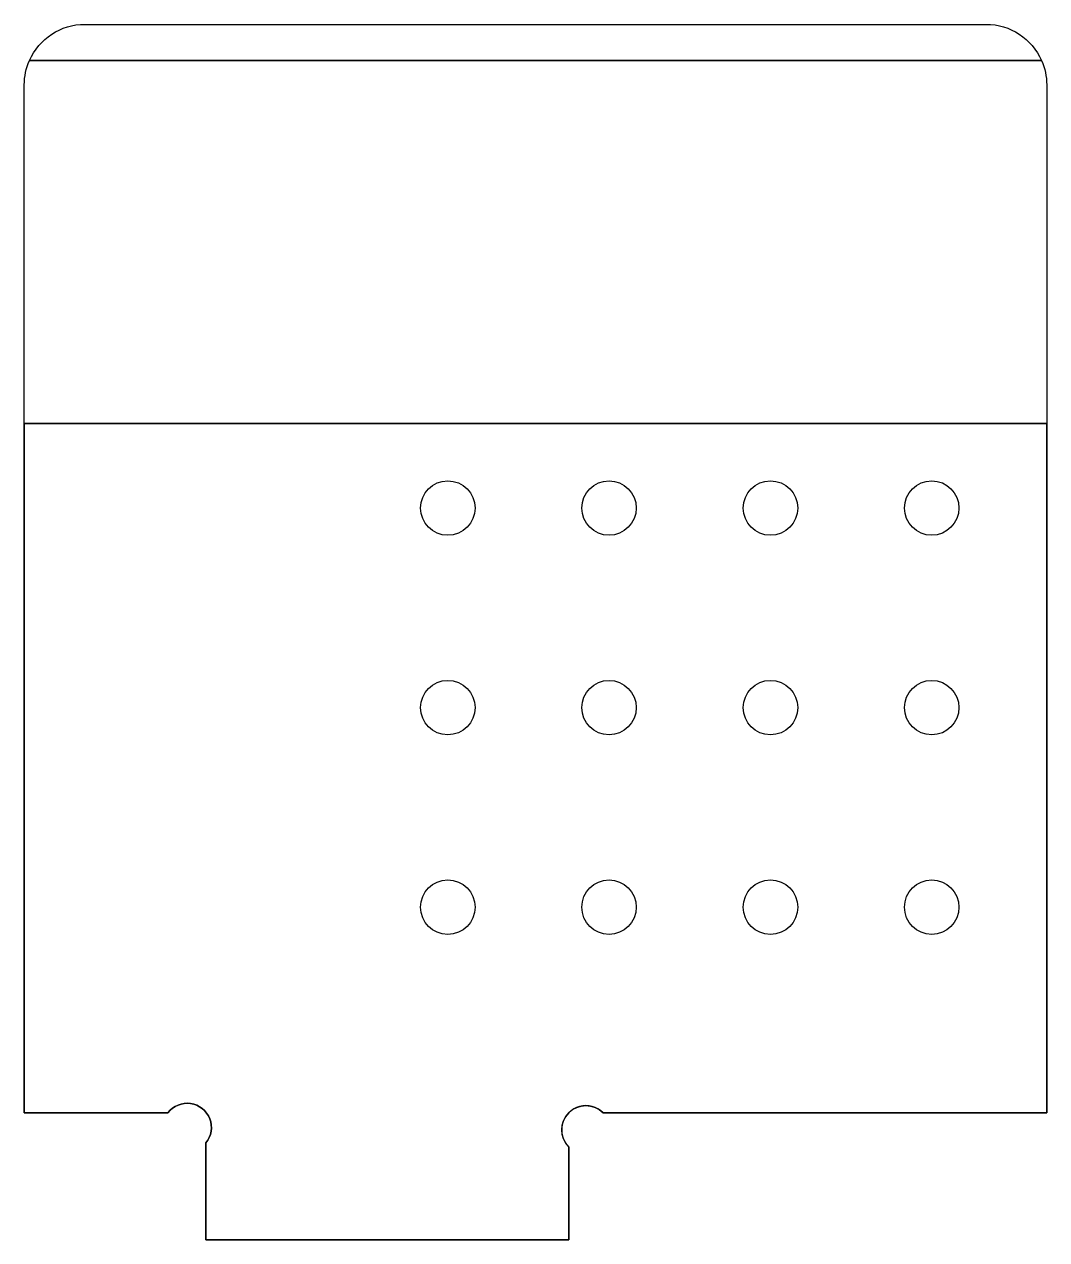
# Model space of a CAD drawing. Header units: millimetres. Extents: x 893 to 977, y 1525 to 1626.
import ezdxf

# ---------------------------------------------------------------- set-up
doc = ezdxf.new("R2010")
doc.units = ezdxf.units.MM
doc.layers.get('0').update_dxf_attribs({"linetype": 'CONTINUOUS'})

msp = doc.modelspace()

# ---------------------------------------------------------------- linework, layer by layer
for points in [[(972.45, 1625.69, -0.298217), (977.03, 1622.69), (893.37, 1622.69, -0.298217), (897.95, 1625.69)], [(977.03, 1622.69, -0.103244), (977.45, 1620.69), (977.45, 1592.69), (892.95, 1592.69), (892.95, 1620.69, -0.103244), (893.37, 1622.69)], [(892.95, 1592.69), (977.45, 1592.69), (977.45, 1535.69), (940.78, 1535.69, 1), (937.95, 1532.86), (937.95, 1525.19), (907.95, 1525.19), (907.95, 1533.2, 1.020662), (904.82, 1535.69), (892.95, 1535.69)], [(904.82, 1535.69, -1.020662), (907.95, 1533.2), (907.95, 1525.19), (937.95, 1525.19), (937.95, 1532.86, -1), (940.78, 1535.69), (977.45, 1535.69), (977.45, 1592.69), (892.95, 1592.69), (892.95, 1535.69)]]:
    msp.add_lwpolyline(points, format="xyb", close=True)
for centre in [(927.95, 1585.69), (927.95, 1585.69), (941.28, 1585.69), (941.28, 1585.69), (954.62, 1585.69), (954.62, 1585.69), (967.95, 1585.69), (967.95, 1585.69), (927.95, 1569.19), (927.95, 1569.19), (941.28, 1569.19), (941.28, 1569.19), (954.62, 1569.19), (954.62, 1569.19), (967.95, 1569.19), (967.95, 1569.19), (927.95, 1552.69), (927.95, 1552.69), (941.28, 1552.69), (941.28, 1552.69), (954.62, 1552.69), (954.62, 1552.69), (967.95, 1552.69), (967.95, 1552.69)]:
    msp.add_circle(centre, 2.25)

doc.saveas('drawing.dxf')
